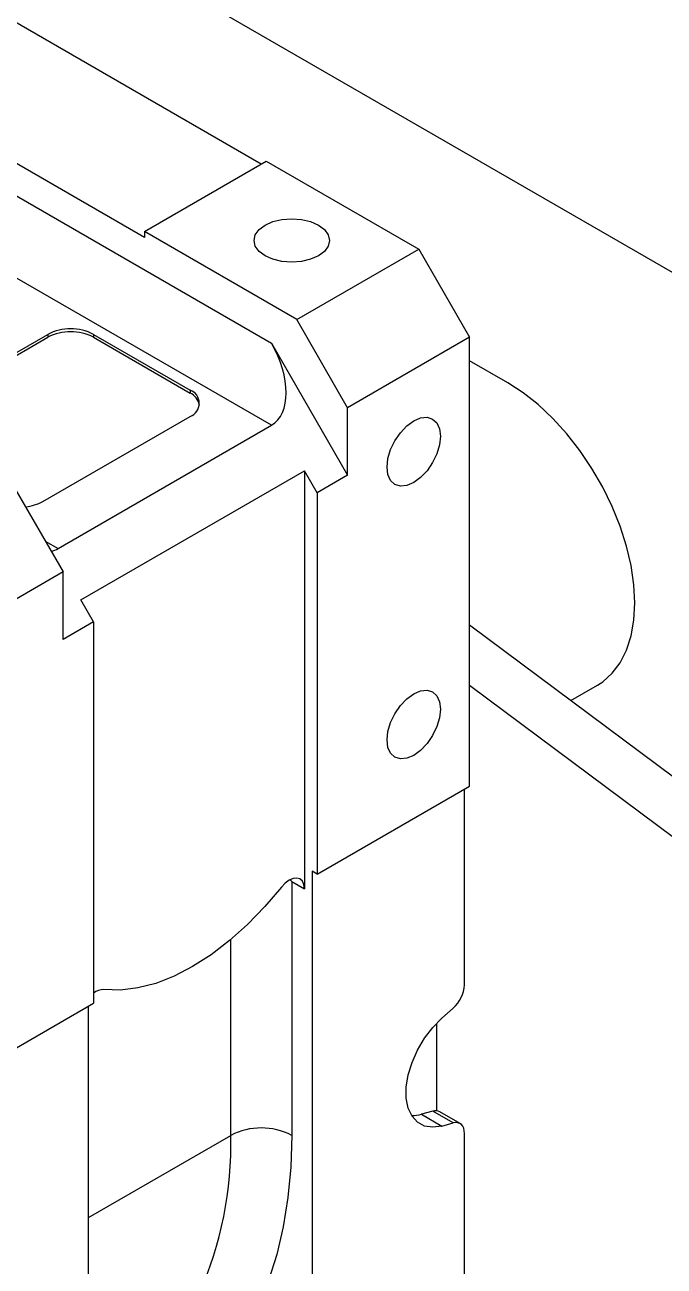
# Model space of a CAD drawing. Header units: millimetres. Extents: x 41 to 1868, y -696 to 319.
# Drawn here: x 95.39 to 99.84, y 227.07 to 235.71 of the extents above; entities that cross this region are included whole.
import ezdxf

# ---------------------------------------------------------------- set-up
doc = ezdxf.new("R2010")
doc.units = ezdxf.units.MM

msp = doc.modelspace()

# ---------------------------------------------------------------- linework, layer by layer
at = {"color": 7, "linetype": 'Continuous', "lineweight": 25}
for p, q in [((94.1545, 237.3021), (108.827, 228.8319)), ((97.036, 234.7411), (94.3843, 236.2719)), ((96.2228, 234.2308), (93.5358, 235.782)), ((94.8672, 234.7889), (97.1067, 233.496)), ((96.2228, 234.2717), (97.0713, 234.7615)), ((97.0713, 234.7615), (98.132, 234.1492)), ((97.1067, 232.9245), (94.5611, 234.394)), ((97.2835, 233.6594), (96.2228, 234.2717)), ((96.2228, 234.2717), (96.2228, 234.2308)), ((97.2835, 233.6594), (98.132, 234.1492)), ((98.132, 234.1492), (98.4855, 233.5368)), ((97.637, 233.047), (97.2835, 233.6594)), ((94.5258, 232.9654), (95.551, 233.5572)), ((94.5435, 232.9552), (95.551, 233.5368)), ((95.551, 233.5572), (95.551, 233.5368)), ((95.8692, 233.5572), (96.541, 233.1694)), ((95.8692, 233.5572), (95.8692, 233.5368)), ((95.8692, 233.5368), (96.541, 233.149)), ((98.4855, 233.5368), (97.637, 233.047)), ((98.4855, 230.4136), (98.4855, 233.5368)), ((97.1067, 233.496), (97.637, 232.5775)), ((98.7507, 233.2198), (98.4855, 233.3729)), ((96.541, 233.1694), (96.541, 233.149)), ((97.637, 232.5775), (97.637, 233.047)), ((95.5157, 232.3938), (96.541, 232.9857)), ((95.6218, 232.0673), (97.1067, 232.9245)), ((95.7809, 231.7101), (97.3365, 232.6081)), ((97.4249, 232.455), (97.3365, 232.6081)), ((97.3365, 232.6081), (97.3365, 229.6992)), ((97.637, 232.5775), (97.4249, 232.455)), ((95.3036, 232.5164), (95.6571, 231.904)), ((97.4249, 232.455), (97.4249, 229.8013)), ((95.6571, 231.904), (94.8086, 231.4142)), ((95.6571, 231.4345), (95.6571, 231.904)), ((95.8692, 231.557), (95.7809, 231.7101)), ((95.8692, 231.557), (95.6571, 231.4345)), ((95.8692, 231.557), (95.8692, 228.9032)), ((105.5036, 226.3008), (98.4855, 231.5341)), ((105.1854, 226.1171), (98.4855, 231.1131)), ((99.1895, 231.0091), (99.3757, 231.1166)), ((97.4249, 229.8013), (98.4855, 230.4136)), ((98.4502, 229.0325), (98.4502, 230.3932)), ((97.4249, 229.8013), (97.3895, 229.8217)), ((97.3895, 229.8217), (97.3895, 225.9839)), ((97.2373, 229.7624), (97.2481, 229.7503)), ((97.2481, 229.7503), (97.2481, 227.9844)), ((97.2481, 229.7503), (97.3365, 229.6992)), ((94.8086, 228.2909), (95.8692, 228.9032)), ((95.8339, 225.0859), (95.8339, 228.8828)), ((98.2925, 228.7987), (98.3716, 228.8688)), ((98.2557, 228.7634), (98.2557, 228.1548)), ((98.2301, 228.1523), (98.1511, 228.1311)), ((98.1511, 228.1311), (98.2925, 228.0495)), ((98.3716, 228.0706), (98.2301, 228.1523)), ((98.4191, 228.0664), (98.2777, 228.148)), ((98.2925, 228.0495), (98.3716, 228.0706)), ((98.4502, 226.5962), (98.4502, 227.9977))]:
    msp.add_line(p, q, dxfattribs=at)
at = {"color": 8, "linetype": 'Continuous', "lineweight": 25}
for p, q in [((95.5334, 232.1183), (95.6218, 232.0673)), ((96.8238, 227.9844), (96.8238, 229.3456)), ((95.8339, 227.413), (96.8238, 227.9844))]:
    msp.add_line(p, q, dxfattribs=at)
at = {"color": 7, "linetype": 'Continuous', "lineweight": 25, "flags": 128}
for points in [[(97.0625, 234.1033), (97.0208, 234.1347), (96.9945, 234.1712), (96.9856, 234.2104), (96.9945, 234.2497), (97.0208, 234.2862), (97.0625, 234.3176), (97.1169, 234.3417), (97.1802, 234.3568), (97.2481, 234.362), (97.316, 234.3568), (97.3794, 234.3417), (97.4337, 234.3176), (97.4754, 234.2862), (97.5017, 234.2497), (97.5106, 234.2104), (97.5017, 234.1712), (97.4754, 234.1347), (97.4337, 234.1033), (97.3794, 234.0792), (97.316, 234.0641), (97.2481, 234.0589), (97.1802, 234.0641), (97.1169, 234.0792), (97.0625, 234.1033)], [(99.3757, 231.1166), (99.4123, 231.1404), (99.4781, 231.1994), (99.5333, 231.273), (99.5772, 231.3601), (99.6089, 231.4595), (99.6281, 231.5696), (99.6346, 231.6889), (99.6281, 231.8156), (99.6089, 231.948), (99.5772, 232.084), (99.5333, 232.2217), (99.4781, 232.359), (99.4123, 232.4941), (99.3368, 232.6248), (99.2528, 232.7493), (99.1615, 232.8658), (99.0641, 232.9726), (98.9622, 233.0681), (98.8572, 233.1509), (98.7507, 233.2198)], [(98.0966, 232.9551), (98.1447, 232.9755), (98.1894, 232.98), (98.2279, 232.9681), (98.2574, 232.9407), (98.2759, 232.8997), (98.2822, 232.8479), (98.2759, 232.7888), (98.2574, 232.7264), (98.2279, 232.665), (98.1894, 232.6087), (98.1447, 232.5614), (98.0966, 232.5264), (98.0486, 232.506), (98.0038, 232.5015), (97.9654, 232.5134), (97.9359, 232.5408), (97.9173, 232.5818), (97.911, 232.6336), (97.9173, 232.6927), (97.9359, 232.7551), (97.9654, 232.8165), (98.0038, 232.8728), (98.0486, 232.9201), (98.0966, 232.9551)], [(98.0966, 231.0566), (98.1447, 231.0771), (98.1894, 231.0815), (98.2279, 231.0696), (98.2574, 231.0423), (98.2759, 231.0013), (98.2822, 230.9494), (98.2759, 230.8903), (98.2574, 230.8279), (98.2279, 230.7665), (98.1894, 230.7102), (98.1447, 230.663), (98.0966, 230.6279), (98.0486, 230.6075), (98.0038, 230.6031), (97.9654, 230.615), (97.9359, 230.6423), (97.9173, 230.6833), (97.911, 230.7351), (97.9173, 230.7943), (97.9359, 230.8567), (97.9654, 230.9181), (98.0038, 230.9743), (98.0486, 231.0216), (98.0966, 231.0566)], [(97.3365, 229.6992), (97.3328, 229.729), (97.3221, 229.7526), (97.305, 229.7682), (97.2827, 229.7747), (97.2569, 229.7719), (97.2292, 229.7598), (97.2016, 229.7392), (97.176, 229.7117)], [(97.176, 229.7117), (97.0613, 229.5757), (96.9409, 229.451), (96.816, 229.339), (96.6881, 229.2411), (96.5587, 229.1583), (96.4293, 229.0917), (96.3014, 229.0419), (96.1765, 229.0097), (96.056, 228.9953), (95.9414, 228.999)], [(98.2925, 228.0495), (98.2294, 228.0407), (98.1723, 228.0494), (98.1236, 228.0753), (98.0853, 228.1173), (98.0588, 228.1738), (98.0453, 228.2424), (98.0453, 228.3204), (98.0588, 228.4046), (98.0853, 228.4916), (98.1236, 228.5779), (98.1723, 228.66), (98.2294, 228.7346), (98.2925, 228.7987)], [(98.4502, 227.9977), (98.4488, 228.0168), (98.4446, 228.0338), (98.4377, 228.0482), (98.4283, 228.0596), (98.4166, 228.0677), (98.403, 228.0723), (98.3879, 228.0733), (98.3716, 228.0706)]]:
    msp.add_lwpolyline(points, dxfattribs=at)
at = {"color": 8, "linetype": 'Continuous', "lineweight": 25, "flags": 128}
msp.add_lwpolyline([(97.2481, 227.9844), (97.2416, 227.7637), (97.222, 227.5515), (97.1895, 227.3488), (97.1443, 227.1564), (97.0864, 226.9754), (97.0162, 226.8064), (96.934, 226.6502), (96.8402, 226.5076), (96.7351, 226.3792), (96.6194, 226.2655), (96.4933, 226.1671), (96.3577, 226.0845), (96.282, 226.0471)], dxfattribs=at)
at = {"color": 7, "linetype": 'Continuous', "lineweight": 25}
for centre, radius, start, end in [((95.7101, 233.2502), 0.3458, 62.60967, 117.39033), ((95.7101, 233.2298), 0.3458, 62.60967, 117.39033), ((96.5061, 233.0776), 0.0982, 290.78342, 69.21658), ((96.4914, 233.0426), 0.1174, 12.19261, 65.03614), ((95.368, 232.6677), 0.3111, 275.65234, 298.32894), ((95.939, 228.8924), 0.1066, 88.72987, 130.87741), ((98.2154, 229.0445), 0.2351, 311.62838, 357.06537), ((98.087, 228.3609), 0.2386, 268.80288, 285.5811), ((98.249, 228.0948), 0.0604, 61.6384, 108.14968), ((97.036, 227.575), 0.4611, 62.60967, 117.39033), ((94.2561, 227.9237), 2.5684, 336.00565, 1.35574)]:
    msp.add_arc(centre, radius, start, end, dxfattribs=at)
for centre, start_param, end_param in [((96.8592, 233.3532), 3.141552, 4.712348), ((95.3743, 232.4959), 2.962086, 3.141552)]:
    msp.add_ellipse(centre, major_axis=(-0.2475, 0.4287), ratio=0.577335, start_param=start_param, end_param=end_param, dxfattribs=at)

doc.saveas('drawing.dxf')
